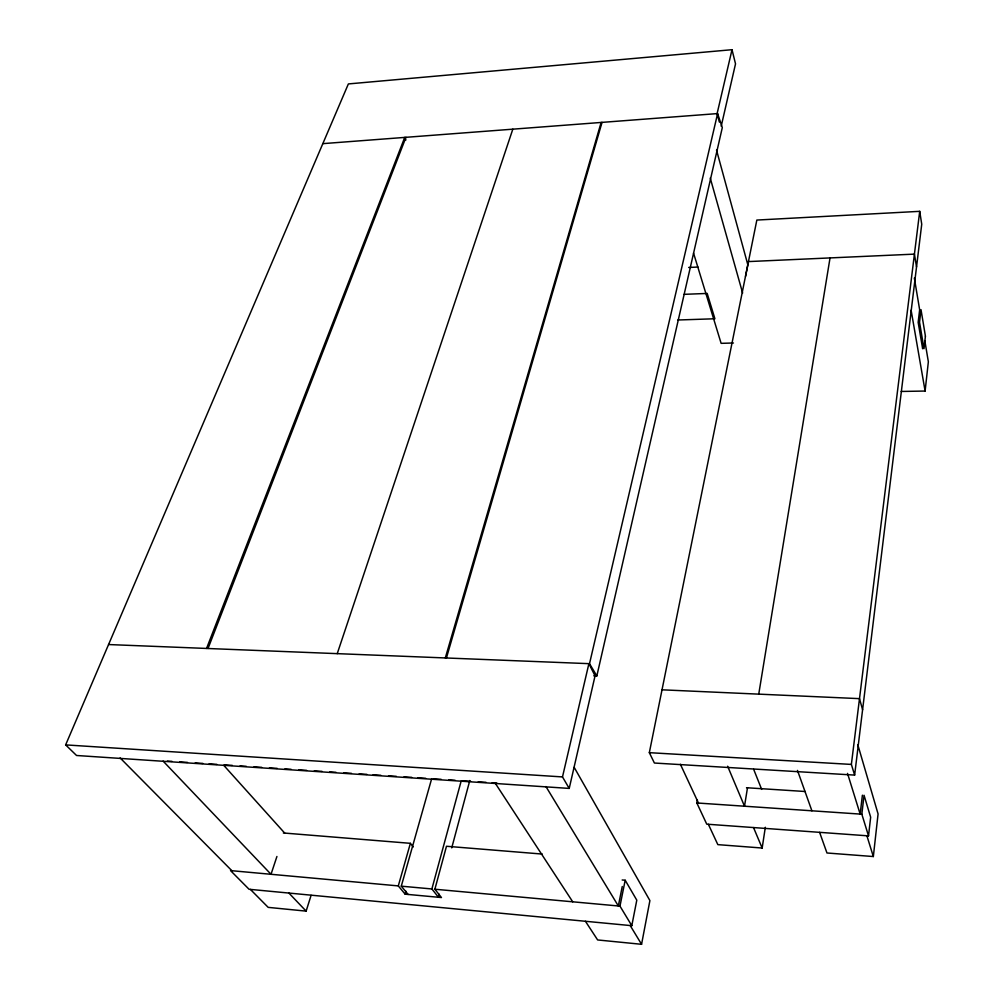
<?xml version="1.0" encoding="UTF-8"?>
<svg xmlns="http://www.w3.org/2000/svg" width="994" height="994" viewBox="0 0 994 994"><rect width="100%" height="100%" fill="white"/><g stroke="black" fill="none" stroke-linecap="round" stroke-linejoin="round"><path stroke-width="1.49" d="M819.603 832.351L826.971 852.989L873.341 856.542L878.075 813.962L857.785 744.643M901.198 391.462L925.103 391.04L928.359 361.791L924.83 340.731M922.966 345.962L922.643 348.745L918.158 322.329L919.649 309.743L914.343 278.084M868.52 835.879L870.657 817.217L864.047 795.275L861.835 814.198L868.52 835.879L706.759 824.175L696.844 802.966L697.39 799.934M862.394 795.188L860.158 814.098L847.522 773.407M854.629 775.096L921.736 224.197L919.711 211.337L756.844 220.059L649.331 752.669L654.4 763.032L854.629 775.096L851.373 764.423L919.711 211.337M708.362 824.299L717.842 844.639L762.162 848.031L765.33 827.281M747.488 787.807L744.506 806.221L727.633 766.237M758.745 694.135L830.04 257.918M585.441 921.289L597.63 939.951L641.565 944.3L649.902 900.589L574.172 767.331M542.302 854.07L446.48 846.267L434.875 889.232L441.46 897.545L405.154 894.178L398.296 885.902L230.533 870.595L249.059 889.27L631.799 925.687L636.794 900.166L625.189 880.237L622.169 879.976M622.256 886.511L618.33 905.969L545.93 786.54M745.512 276.431L747.848 264.839L716.525 150.094M631.799 925.687L619.97 906.118L625.189 880.237M569.214 788.416L595.058 675.858L588.895 663.657L562.492 776.923L569.214 788.416L76.55 755.49L65.641 744.891L348.372 83.931L732.006 49.7L735.523 63.852L721.209 126.238M593.753 675.808L596.835 675.932L722.303 127.617L717.606 113.577L322.826 143.645M732.006 49.7L717.109 113.614L719.37 122.076M596.835 675.932L589.517 663.681L717.606 113.577M439.298 894.277L438.491 897.271L431.881 888.959L401.29 886.176L431.682 778.662M451.736 847.882L469.789 780.526M431.881 888.959L461.166 781.035M405.154 894.178L405.974 891.258M398.296 885.902L410.385 843.322L283.34 832.972M446.418 657.991L602.029 122.386M445.312 657.941L601.134 122.448M250.389 889.406L268.194 907.373L306.127 911.125L311.097 895.346M276.928 856.48L271.014 874.285L163.115 761.106M337.239 653.642L512.817 129.183M208.019 648.498L405.95 137.309M206.553 648.448L404.732 137.408L405.912 140.005M748.457 261.584L914.43 254.129L916.53 266.901M688.705 267.461L697.999 267.051M684.083 294.336L707.181 293.441L714.91 318.763L677.821 320.006M733.435 342.992L721.122 343.34L693.539 253.072M108.57 644.547L589.517 663.681M662.016 689.811L859.499 698.645L862.593 709.704M649.331 752.669L851.373 764.423M746.519 787.733L805.289 791.51M65.641 744.891L562.492 776.923M167.352 761.056L171.999 761.367M179.728 761.876L187.468 762.398M195.197 762.907L202.925 763.429M209.113 763.839L216.854 764.361M224.582 764.871L232.323 765.392M240.051 765.902L246.239 766.312M253.979 766.834L261.708 767.343M269.436 767.865L277.177 768.374M284.905 768.896L291.093 769.306M298.834 769.828L306.562 770.338M314.303 770.859L322.031 771.369M329.772 771.891L335.947 772.301M343.688 772.823L351.416 773.332M359.157 773.854L366.885 774.363M373.073 774.773L380.814 775.295M388.542 775.817L396.283 776.326M404.011 776.848L411.74 777.358M417.927 777.768L425.668 778.29M433.396 778.799L441.137 779.321M448.866 779.83L455.053 780.253M462.782 780.762L470.522 781.284M478.251 781.793L485.991 782.315M492.179 782.725L496.814 783.036M696.844 802.966L861.835 814.198M434.875 889.232L619.97 906.118M120.112 757.925L231.875 870.719M288.919 893.072L306.127 911.125M223.675 765.256L284.657 833.047M401.29 886.176L408.124 894.451M410.385 843.322L413.231 846.975M494.962 782.775L572.718 901.806M630.196 925.538L641.565 944.3M680.381 764.262L698.484 803.09M753.527 827.567L762.162 848.031M753.676 769.344L761.665 789.373M797.474 770.412L811.899 810.818M866.892 835.78L873.341 856.542M710.25 178.075L742.63 293.056M911.113 310.178L925.103 391.04M925.426 336.171L923.998 348.683L919.537 322.267L921.016 309.681L925.426 336.171"/></g></svg>
